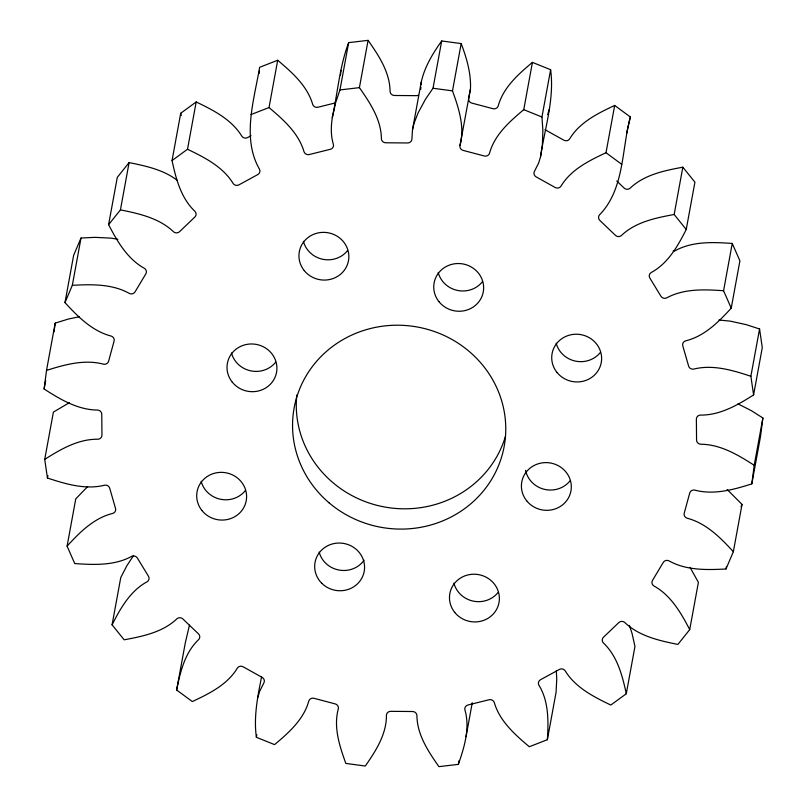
<?xml version="1.0" encoding="UTF-8"?>
<svg xmlns="http://www.w3.org/2000/svg" width="807" height="807" viewBox="0 0 807 807"><rect width="100%" height="100%" fill="white"/><g stroke="black" fill="none" stroke-linecap="round" stroke-linejoin="round"><path stroke-width="1.21" d="M261.549 677.043C257.554 696.855 253.59 717.019 256.374 737.285L274.572 744.619C288.694 732.756 303.815 719.451 308.819 700.97A4.317 4.116 10.4 0 1 314.216 698.358L334.986 703.845A4.317 4.116 10.4 0 1 338.335 708.758C333.291 727.127 339.596 746.162 345.83 763.422L365.309 766.035C375.739 750.994 386.644 734.209 386.422 715.204A4.317 4.116 10.4 0 1 390.911 711.34L412.367 711.512A4.317 4.116 10.4 0 1 416.916 715.456C417.068 734.673 428.295 751.478 438.917 766.65L458.356 764.36C464.368 747.09 470.239 728.015 464.893 709.807A4.317 4.116 10.4 0 1 468.161 704.945L488.84 699.81A4.317 4.116 10.4 0 1 494.288 702.514C499.654 721.176 514.977 734.632 529.301 746.737L547.368 739.706C548.498 721.357 548.891 701.364 538.884 685.153A4.317 4.116 10.4 0 1 540.71 679.625L559.201 669.528A4.317 4.116 10.4 0 1 565.172 670.799C575.371 687.554 593.71 696.824 610.808 705.046L626.282 693.748C622.389 675.59 617.325 656.111 603.364 642.917A4.317 4.116 10.4 0 1 603.616 637.106L618.666 622.722A4.317 4.116 10.4 0 1 624.739 622.479C638.993 636.148 659.137 640.657 677.9 644.42L689.713 629.621C681.047 612.947 670.93 595.334 653.912 585.973A4.317 4.116 10.4 0 1 652.591 580.263L663.162 562.59A4.317 4.116 10.4 0 1 668.942 560.845C686.192 570.529 706.841 570.004 725.987 568.975L733.351 551.706C720.5 537.694 706.095 523.128 687.11 518.205A4.317 4.116 10.4 0 1 684.286 513L689.672 493.228A4.317 4.116 10.4 0 1 694.756 490.111C713.792 495.205 733.603 489.657 751.811 483.877L754.212 465.286C738.112 454.926 720.429 444.334 700.678 444.233A4.317 4.116 10.4 0 1 696.562 439.876L696.38 419.368A4.317 4.116 10.4 0 1 700.426 415.08C719.965 415.343 737.618 405.064 753.597 394.905L750.873 376.274C732.675 370.262 712.894 364.29 693.707 369.092A4.317 4.116 10.4 0 1 688.563 365.894L682.833 346.032A4.317 4.116 10.4 0 1 685.567 340.867C704.36 336.317 718.623 321.963 731.233 308.133L723.566 290.732C704.531 289.431 683.943 288.452 666.653 297.914A4.317 4.116 10.4 0 1 660.842 296.078L649.958 278.223A4.317 4.116 10.4 0 1 651.188 272.534C668.035 263.465 677.88 245.964 686.232 229.47L674.158 214.491C655.577 217.92 635.502 222.026 621.38 235.543A4.317 4.116 10.4 0 1 615.287 235.2L599.994 220.563A4.317 4.116 10.4 0 1 599.631 214.743C624.578 189.131 621.602 149.113 630.358 116.995L614.682 105.435L606.007 152.725C589.1 160.643 570.872 169.621 560.956 186.225A4.317 4.116 10.4 0 1 555.004 187.395L536.332 176.985A4.317 4.116 10.4 0 1 534.416 171.427L538.673 162.974L540.559 156.629C544.836 127.849 554.57 99.13 550.626 69.715L532.428 62.381L523.753 109.671C509.62 121.534 494.499 134.85 489.506 153.33A4.317 4.116 10.4 0 1 484.109 155.933L463.329 150.455A4.317 4.116 10.4 0 1 459.98 145.532L470.471 88.982C471.167 73.356 466.638 58.043 461.17 43.578L441.691 40.965C432.723 53.514 424.462 67.132 421.183 82.375L412.508 129.665L411.903 139.086A4.317 4.116 10.4 0 1 407.414 142.96L385.958 142.778A4.317 4.116 10.4 0 1 381.408 138.834C381.257 119.618 370.03 102.822 359.408 87.64L368.083 40.35L348.644 42.64C339.565 66.688 337.699 92.634 332.292 117.6C330.991 126.578 330.678 135.727 333.422 144.483A4.317 4.116 10.4 0 1 330.164 149.345L309.485 154.48A4.317 4.116 10.4 0 1 304.037 151.787C298.661 133.115 283.348 119.658 269.024 107.553L277.699 60.263C292.023 72.368 307.346 85.824 312.713 104.486A4.317 4.116 10.4 0 0 318.16 107.19L335.187 102.953M277.699 60.263L259.632 67.294C254.165 99.907 241.636 137.916 259.43 169.137A4.317 4.116 10.4 0 1 257.604 174.665L239.114 184.763A4.317 4.116 10.4 0 1 233.152 183.492C222.944 166.736 204.605 157.476 187.506 149.245L172.042 160.543C175.926 178.7 181 198.189 194.961 211.373A4.317 4.116 10.4 0 1 194.699 217.194L179.658 231.569A4.317 4.116 10.4 0 1 173.576 231.811C159.322 218.142 139.177 213.633 120.425 209.881L108.602 224.669C117.277 241.343 127.395 258.956 144.403 268.317A4.317 4.116 10.4 0 1 145.734 274.027L135.162 291.7A4.317 4.116 10.4 0 1 129.372 293.445C112.123 283.771 91.473 284.286 72.327 285.315L64.974 302.595C77.815 316.596 92.22 331.173 111.215 336.085A4.317 4.116 10.4 0 1 114.029 341.29L108.652 361.062A4.317 4.116 10.4 0 1 103.558 364.189C84.533 359.085 64.721 364.633 46.513 370.413L44.113 389.004C60.212 399.364 77.896 409.956 97.637 410.057A4.317 4.116 10.4 0 1 101.763 414.415L101.944 434.933A4.317 4.116 10.4 0 1 97.889 439.22C78.35 438.958 60.696 449.227 44.718 459.385L47.442 478.016C65.649 484.029 85.431 490 104.617 485.199A4.317 4.116 10.4 0 1 109.762 488.406L115.482 508.269A4.317 4.116 10.4 0 1 112.758 513.423C93.965 517.973 79.701 532.327 67.092 546.157L74.748 563.558C93.783 564.87 114.382 565.838 131.662 556.376A4.317 4.116 10.4 0 1 137.483 558.212L148.357 576.067A4.317 4.116 10.4 0 1 147.136 581.756C130.28 590.825 120.445 608.327 112.082 624.82L124.167 639.81C142.748 636.37 162.822 632.264 176.945 618.747A4.317 4.116 10.4 0 1 183.028 619.1L198.33 633.727A4.317 4.116 10.4 0 1 198.683 639.548C184.874 652.601 180.213 672.029 176.642 690.005L192.318 701.565C209.225 693.647 227.453 684.669 237.369 668.065A4.317 4.116 10.4 0 1 243.31 666.895L261.982 677.305A4.317 4.116 10.4 0 1 263.899 682.863L259.642 691.327L257.766 697.662M259.309 73.346L259.44 70.925M420.729 89.436L420.881 87.085M421.032 84.725L421.183 82.375M340.504 75.182L340.968 70.31M54.069 331.798L55.189 323.123L68.393 319.027L79.288 316.788M737.901 403.853L751.176 410.551L762.887 417.996L760.487 436.587L751.811 483.877M540.559 156.629L542.334 145.764L542.889 130.341L541.951 117.005L550.626 69.715M46.513 370.413L55.189 323.123M44.113 389.004L45.666 380.511M64.974 302.595L73.649 255.294L81.013 238.025L94.933 237.349L111.073 238.136L117.913 239.275M72.327 285.315L81.013 238.025M44.718 459.385L53.403 412.095L69.382 402.683M47.442 478.016L47.895 475.585M108.602 224.669L117.287 177.379L129.1 162.58C145.896 166.02 163.811 169.773 177.56 180.607M120.425 209.881L129.1 162.58M67.092 546.157L75.767 498.867L87.67 486.571M172.042 160.543L180.718 113.252L196.192 101.954C213.29 110.176 231.629 119.446 241.828 136.201A4.317 4.116 10.4 0 0 247.799 137.472L251.058 135.687M187.506 149.245L196.192 101.954M112.082 624.82L120.768 577.53L126.911 565.646L133.488 555.67M176.642 690.005L185.328 642.715L189.474 625.143M332.292 117.6L335.672 102.56L339.969 89.93L348.644 42.64M256.374 737.285L256.818 734.854M412.508 129.665L414.092 123.249L418.076 112.96L425.43 99.332L433.016 88.256L441.691 40.965M459.98 145.532C465.034 127.163 458.729 108.128 452.495 90.868L461.17 43.578M458.356 764.36L459.022 760.729M466.032 736.69L472.266 702.736M547.368 739.706L556.053 692.416L556.759 679.101L556.316 670.788M674.158 214.491L682.833 167.19C664.252 170.63 644.178 174.736 630.055 188.253A4.317 4.116 10.4 0 1 623.972 187.9L616.77 181.02M686.232 229.47L694.918 182.18L682.833 167.19M626.282 693.748L634.958 646.457L632.042 633.364L629.369 625.405M723.566 290.732L732.252 243.442C713.217 242.13 692.618 241.162 675.338 250.624A4.317 4.116 10.4 0 1 673.159 251.048M731.233 308.133L739.908 260.843L732.252 243.442M689.713 629.621L698.398 582.331L690.015 567.321M750.873 376.274L759.558 328.984L746.273 324.666L730.476 321.176L718.987 319.996M753.597 394.905L762.282 347.615L759.558 328.984M725.987 568.975L726.431 566.554M733.351 551.706L742.026 504.405L727.147 489.486M754.212 465.286L762.887 417.996M470.471 88.982L468.665 98.242A4.317 4.116 10.4 0 0 472.014 103.155L492.784 108.642A4.317 4.116 10.4 0 0 498.181 106.03C503.185 87.549 518.306 74.244 532.428 62.381M630.358 116.995L626.575 133.437M547.671 114.624L549.234 109.338M741.048 506.715L742.026 504.405M614.682 105.435C597.775 113.353 579.547 122.331 569.631 138.935A4.317 4.116 10.4 0 1 563.689 140.105L545.018 129.695M250.947 114.584L269.024 107.553M339.969 89.93L359.408 87.64M433.016 88.256L452.495 90.868M523.753 109.671L541.951 117.005M606.007 152.725L621.672 164.285M368.083 40.35C378.705 55.522 389.932 72.327 390.084 91.544A4.317 4.116 10.4 0 0 394.633 95.488L416.089 95.66A4.317 4.116 10.4 0 0 418.268 95.236M180.718 113.252L181.252 115.633M364.088 560.219A24.987 23.817 10.4 0 1 339.111 570.075A24.987 23.817 10.4 0 1 319.158 552.109M482.344 281.814A24.987 23.817 10.4 0 1 457.438 290.419A24.987 23.817 10.4 0 1 438.211 272.484M275.611 362.252A24.987 23.817 10.4 0 1 250.705 370.847A24.987 23.817 10.4 0 1 231.468 352.921M569.994 480.881A24.987 23.817 10.4 0 1 544.453 489.345A24.987 23.817 10.4 0 1 525.579 470.33M600.307 352.498A24.987 23.817 10.4 0 1 575.401 361.102A24.987 23.817 10.4 0 1 556.174 343.177M245.298 490.626A24.987 23.817 10.4 0 1 220.382 499.23A24.987 23.817 10.4 0 1 201.155 481.305M498.06 592.499A24.987 23.817 10.4 0 1 473.154 601.104A24.987 23.817 10.4 0 1 453.927 583.168M347.535 250.634A24.987 23.817 10.4 0 1 322.629 259.239A24.987 23.817 10.4 0 1 303.402 241.313M505.414 436.456A106.766 101.773 10.4 0 1 382.922 506.675A106.766 101.773 10.4 0 1 296.794 395.047M329.024 502.771A106.766 101.773 10.4 0 0 503.76 448.531A106.766 101.773 10.4 0 0 364.693 330.134A106.766 101.773 10.4 0 0 329.024 502.771M201.982 510.569A24.987 23.817 10.4 0 0 244.783 505.535A24.987 23.817 10.4 0 0 218.193 472.529A24.987 23.817 10.4 0 0 201.982 510.569M321.751 583.249A24.987 23.817 10.4 0 0 363.634 573.767A24.987 23.817 10.4 0 0 333.483 543.676A24.987 23.817 10.4 0 0 321.751 583.249M454.755 612.432A24.987 23.817 10.4 0 0 497.556 607.399A24.987 23.817 10.4 0 0 470.965 574.392A24.987 23.817 10.4 0 0 454.755 612.432M526.689 500.824A24.987 23.817 10.4 0 0 569.49 495.791A24.987 23.817 10.4 0 0 542.889 462.784A24.987 23.817 10.4 0 0 526.689 500.824M232.295 382.185A24.987 23.817 10.4 0 0 275.096 377.151A24.987 23.817 10.4 0 0 248.506 344.145A24.987 23.817 10.4 0 0 232.295 382.185M304.229 270.577A24.987 23.817 10.4 0 0 347.03 265.533A24.987 23.817 10.4 0 0 320.429 232.537A24.987 23.817 10.4 0 0 304.229 270.577M439.028 301.747A24.987 23.817 10.4 0 0 481.829 296.714A24.987 23.817 10.4 0 0 455.239 263.707A24.987 23.817 10.4 0 0 439.028 301.747M557.001 372.441A24.987 23.817 10.4 0 0 599.803 367.407A24.987 23.817 10.4 0 0 573.202 334.401A24.987 23.817 10.4 0 0 557.001 372.441"/></g></svg>
